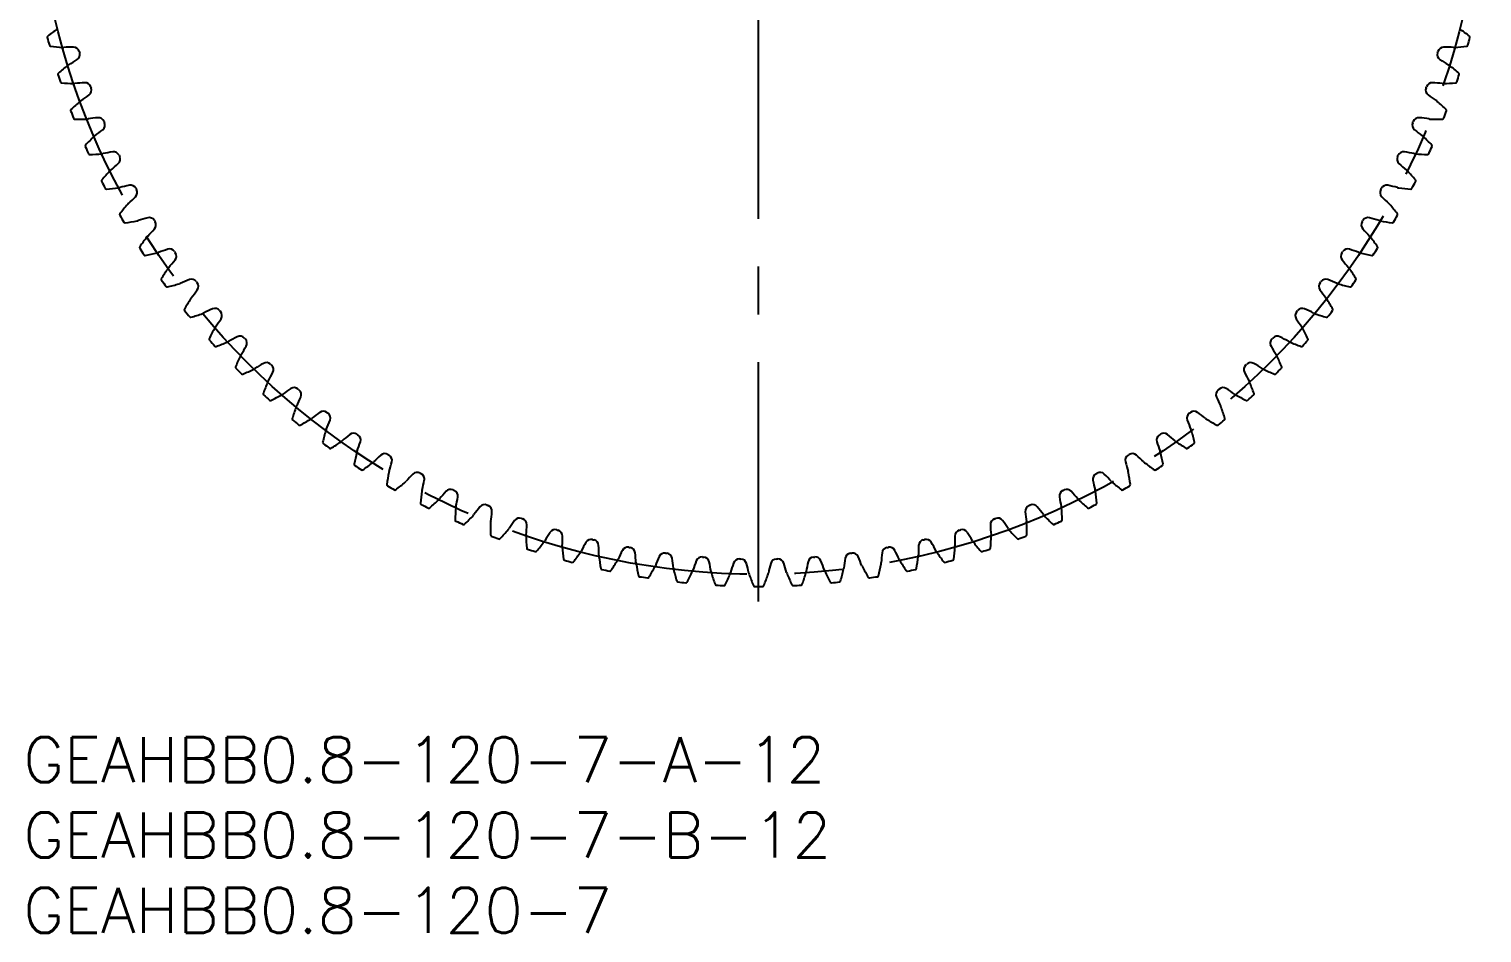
# Model space of a CAD drawing. Extents: x -1 to 168, y -13 to 123.
# Drawn here: x 0.4 to 96.8, y -13 to 47 of the extents above; entities that cross this region are included whole.
import ezdxf

# ---------------------------------------------------------------- set-up
doc = ezdxf.new("R2010")
doc.units = 0
doc.header["$LTSCALE"] = 0.5
doc.linetypes.add('CENTER', pattern=[50.8, 31.75, -6.35, 6.35, -6.35])
for name, color, linetype in [('MSM_CENTER', 1, 'CENTER'), ('MSM_CONTINUOUS', 7, 'CONTINUOUS'), ('MSM_PART_NUMBER', 7, 'CONTINUOUS')]:
    doc.layers.add(name, color=color, linetype=linetype)
doc.styles.get("Standard").update_dxf_attribs({"font": 'txt.shx', "height": 3, "bigfont": 'bigfont.shx'})

# ---------------------------------------------------------------- blocks, each defined once
blk = doc.blocks.new('*U4')
at = {"layer": 'MSM_PART_NUMBER'}
blk.add_text('GEAHBB0.8-120-7-A-12', height=3, dxfattribs=at).set_placement((0, -3))
blk = doc.blocks.new('*U5')
at = {"layer": 'MSM_PART_NUMBER'}
blk.add_text('GEAHBB0.8-120-7-B-12', height=3, dxfattribs=at).set_placement((0, -8))
blk = doc.blocks.new('*U6')
at = {"layer": 'MSM_PART_NUMBER'}
blk.add_text('GEAHBB0.8-120-7', height=3, dxfattribs=at).set_placement((0, -13))

msp = doc.modelspace()

# ---------------------------------------------------------------- linework, layer by layer
at = {"layer": 'MSM_CENTER'}
msp.add_line((48.8, 9), (48.8, 108.6), dxfattribs=at)
msp.add_circle((48.8, 58.8), 48, dxfattribs=at)
at = {"layer": 'MSM_CONTINUOUS'}
for centre, radius, start, end in [((1.671, 46.45), 0.08, 127.33009, 194.68468), ((48.8, 58.8), 48.8, 194.68468, 195.31532), ((10.719, 34.586), 15, 124.25, 127.33009), ((86.881, 34.586), 15, 52.66991, 55.75), ((48.8, 58.8), 48.8, 344.68468, 345.31532), ((95.929, 46.45), 0.08, 345.3158, 52.66991), ((1.81, 45.932), 0.08, 195.31532, 262.66991), ((3.714, 60.73), 15, 262.66991, 265.75), ((2.651, 46.435), 0.666, 265.74993, 272.7534), ((3.26, 33.784), 12, 89.61213, 92.75347), ((3.338, 45.383), 0.4, 16.44235, 89.61215), ((3.366, 45.292), 0.4, 303.38789, 16.55762), ((48.8, 58.8), 47, 196.44238, 196.55762), ((94.234, 45.292), 0.4, 163.44233, 236.61215), ((48.8, 58.8), 47, 343.44238, 343.55762), ((94.262, 45.383), 0.4, 90.38788, 163.55762), ((94.34, 33.784), 12, 87.24653, 90.38787), ((94.949, 46.435), 0.666, 267.2466, 274.25007), ((93.886, 60.73), 15, 274.25, 277.33009), ((95.79, 45.932), 0.08, 277.33009, 344.68468), ((12.038, 32.626), 15, 127.25, 130.33009), ((3.362, 44.036), 0.666, 120.2466, 127.25007), ((-3.018, 54.978), 12, 300.24653, 303.38787), ((100.618, 54.978), 12, 236.61213, 239.75347), ((94.238, 44.036), 0.666, 52.74993, 59.7534), ((85.562, 32.626), 15, 49.66991, 52.75), ((2.382, 44), 0.08, 130.33009, 197.68468), ((48.8, 58.8), 48.8, 197.68468, 198.31532), ((2.548, 43.49), 0.08, 198.31532, 265.66991), ((3.675, 58.367), 15, 265.66991, 268.75), ((4.632, 31.435), 12, 92.61213, 95.75347), ((4.103, 43.022), 0.4, 19.44241, 92.61215), ((93.497, 43.022), 0.4, 87.38788, 160.55772), ((92.968, 31.435), 12, 84.24653, 87.38787), ((93.925, 58.367), 15, 271.25, 274.33009), ((95.052, 43.49), 0.08, 274.33009, 341.68468), ((48.8, 58.8), 48.8, 341.68468, 342.31532), ((95.218, 44), 0.08, 342.3158, 49.66991), ((3.362, 44.036), 0.666, 268.74993, 275.7534), ((-2.747, 52.271), 12, 303.24653, 306.38787), ((4.135, 42.933), 0.4, 306.38789, 19.55762), ((48.8, 58.8), 47, 199.44238, 199.55762), ((93.465, 42.933), 0.4, 160.44233, 233.61215), ((48.8, 58.8), 47, 340.44238, 340.55762), ((100.347, 52.271), 12, 233.61213, 236.75347), ((94.238, 44.036), 0.666, 264.2466, 271.25007), ((3.221, 41.591), 0.08, 133.33009, 200.68468), ((48.8, 58.8), 48.8, 200.68468, 201.31532), ((13.459, 30.738), 15, 130.25, 133.33009), ((4.197, 41.678), 0.666, 123.2466, 130.25007), ((93.403, 41.678), 0.666, 49.74993, 56.7534), ((84.141, 30.738), 15, 46.66991, 49.75), ((48.8, 58.8), 48.8, 338.68468, 339.31532), ((94.379, 41.591), 0.08, 339.3158, 46.66991), ((3.413, 41.09), 0.08, 201.3158, 268.66991), ((3.759, 56.006), 15, 268.66991, 271.75), ((4.197, 41.678), 0.666, 271.74993, 278.7534), ((6.124, 29.16), 12, 95.61213, 98.75347), ((4.99, 40.705), 0.4, 22.44242, 95.61215), ((5.026, 40.617), 0.4, 309.38789, 22.55762), ((48.8, 58.8), 47, 202.44238, 202.55762), ((92.574, 40.617), 0.4, 157.44233, 230.61215), ((48.8, 58.8), 47, 337.44238, 337.55762), ((92.61, 40.705), 0.4, 84.38788, 157.55762), ((91.476, 29.16), 12, 81.24653, 84.38787), ((93.403, 41.678), 0.666, 261.2466, 268.25007), ((93.841, 56.006), 15, 268.25, 271.33009), ((94.187, 41.09), 0.08, 271.33009, 338.68468), ((14.976, 28.927), 15, 133.25, 136.33009), ((5.154, 39.368), 0.666, 126.2466, 133.25007), ((-2.335, 49.582), 12, 306.24653, 309.38787), ((99.935, 49.582), 12, 230.61213, 233.75347), ((92.446, 39.368), 0.666, 46.74993, 53.7534), ((82.624, 28.927), 15, 43.66991, 46.75), ((4.184, 39.229), 0.08, 136.33009, 203.68468), ((48.8, 58.8), 48.8, 203.68468, 204.31532), ((4.402, 38.739), 0.08, 204.3158, 271.66991), ((3.967, 53.653), 15, 271.66991, 274.75), ((5.154, 39.368), 0.666, 274.74993, 281.7534), ((7.734, 26.968), 12, 98.61213, 101.75347), ((5.997, 38.437), 0.4, 25.44241, 98.61213), ((48.8, 58.8), 47, 205.44238, 205.55762), ((48.8, 58.8), 47, 334.44238, 334.55762), ((91.603, 38.437), 0.4, 81.38788, 154.55762), ((89.866, 26.968), 12, 78.24653, 81.38787), ((92.446, 39.368), 0.666, 258.2466, 265.25007), ((93.633, 53.653), 15, 265.25, 268.33009), ((93.198, 38.739), 0.08, 268.33009, 335.68468), ((48.8, 58.8), 48.8, 335.68468, 336.31532), ((93.416, 39.229), 0.08, 336.31532, 43.66991), ((6.231, 37.11), 0.666, 129.2466, 136.25007), ((-1.782, 46.918), 12, 309.24653, 312.38787), ((6.038, 38.351), 0.4, 312.38786, 25.55762), ((91.562, 38.351), 0.4, 154.44233, 227.61213), ((99.382, 46.918), 12, 227.61213, 230.75347), ((91.369, 37.11), 0.666, 43.74993, 50.7534), ((5.269, 36.921), 0.08, 139.33009, 206.68468), ((48.8, 58.8), 48.8, 206.68468, 207.31532), ((16.586, 27.197), 15, 136.25, 139.33009), ((81.014, 27.197), 15, 40.66991, 43.75), ((48.8, 58.8), 48.8, 332.68468, 333.31532), ((92.331, 36.921), 0.08, 333.3158, 40.66991), ((5.513, 36.443), 0.08, 207.3158, 274.66991), ((4.298, 51.313), 15, 274.66991, 277.75), ((6.231, 37.11), 0.666, 277.74993, 284.7534), ((9.456, 24.862), 12, 101.61213, 104.75347), ((-1.091, 44.288), 12, 312.24653, 315.38787), ((7.121, 36.225), 0.4, 28.44241, 101.61213), ((7.167, 36.141), 0.4, 315.38786, 28.55762), ((48.8, 58.8), 47, 208.44238, 208.55762), ((90.433, 36.141), 0.4, 151.44233, 224.61215), ((48.8, 58.8), 47, 331.44238, 331.55762), ((90.479, 36.225), 0.4, 78.38787, 151.55762), ((98.691, 44.288), 12, 224.61213, 227.75347), ((88.144, 24.862), 12, 75.24653, 78.38787), ((91.369, 37.11), 0.666, 255.2466, 262.25007), ((93.302, 51.313), 15, 262.25, 265.33009), ((92.087, 36.443), 0.08, 265.33009, 332.68468), ((6.474, 34.673), 0.08, 142.33009, 209.68468), ((18.284, 25.555), 15, 139.25, 142.33009), ((7.424, 34.912), 0.666, 132.2466, 139.25007), ((90.176, 34.912), 0.666, 40.74993, 47.7534), ((79.316, 25.555), 15, 37.66991, 40.75), ((91.126, 34.673), 0.08, 330.3158, 37.66991), ((48.8, 58.8), 48.8, 209.68468, 210.31532), ((6.742, 34.208), 0.08, 210.3158, 277.66991), ((4.751, 48.995), 15, 277.66991, 280.75), ((7.424, 34.912), 0.666, 280.74993, 287.7534), ((11.286, 22.849), 12, 104.61213, 107.75347), ((8.36, 34.074), 0.4, 31.44234, 104.61215), ((48.8, 58.8), 47, 211.44238, 211.55762), ((8.41, 33.993), 0.4, 318.38786, 31.55762), ((89.19, 33.993), 0.4, 148.44233, 221.61215), ((48.8, 58.8), 47, 328.44238, 328.55762), ((89.24, 34.074), 0.4, 75.38787, 148.55762), ((86.314, 22.849), 12, 72.24653, 75.38787), ((90.176, 34.912), 0.666, 252.2466, 259.25007), ((92.849, 48.995), 15, 259.25, 262.33009), ((90.858, 34.208), 0.08, 262.33009, 329.68468), ((48.8, 58.8), 48.8, 329.68468, 330.31532), ((20.065, 24.003), 15, 142.25, 145.33009), ((8.731, 32.779), 0.666, 135.2466, 142.25007), ((-0.263, 41.696), 12, 315.24653, 318.38787), ((97.863, 41.696), 12, 221.61213, 224.75347), ((88.869, 32.779), 0.666, 37.74993, 44.7534), ((77.535, 24.003), 15, 34.66991, 37.75), ((7.795, 32.49), 0.08, 145.33009, 212.68468), ((48.8, 58.8), 48.8, 212.68468, 213.31532), ((8.087, 32.041), 0.08, 213.3158, 280.66991), ((5.324, 46.703), 15, 280.66991, 283.75), ((8.731, 32.779), 0.666, 283.74993, 290.7534), ((13.219, 20.935), 12, 107.61213, 110.75347), ((9.709, 31.992), 0.4, 34.44234, 107.61215), ((48.8, 58.8), 47, 214.44238, 214.55762), ((9.763, 31.913), 0.4, 321.38786, 34.55772), ((87.837, 31.913), 0.4, 145.44233, 218.61215), ((48.8, 58.8), 47, 325.44238, 325.55762), ((87.891, 31.992), 0.4, 72.38787, 145.55762), ((84.381, 20.935), 12, 69.24653, 72.38787), ((88.869, 32.779), 0.666, 249.2466, 256.25007), ((92.276, 46.703), 15, 256.25, 259.33009), ((89.513, 32.041), 0.08, 259.33009, 326.68468), ((48.8, 58.8), 48.8, 326.68468, 327.31532), ((89.805, 32.49), 0.08, 327.31532, 34.66991), ((21.926, 22.547), 15, 145.25, 148.33009), ((10.148, 30.718), 0.666, 138.2466, 145.25007), ((0.699, 39.152), 12, 318.24653, 321.38787), ((96.901, 39.152), 12, 218.61213, 221.75347), ((87.452, 30.718), 0.666, 34.74993, 41.7534), ((75.674, 22.547), 15, 31.66991, 34.75), ((9.228, 30.38), 0.08, 148.33009, 215.68468), ((48.8, 58.8), 48.8, 215.68468, 216.31532), ((9.543, 29.947), 0.08, 216.3158, 283.66991), ((6.017, 44.444), 15, 283.66991, 286.75), ((10.148, 30.718), 0.666, 286.74993, 293.7534), ((15.25, 19.125), 12, 110.61213, 113.75347), ((11.166, 29.983), 0.4, 37.44234, 110.61215), ((48.8, 58.8), 47, 217.44238, 217.55762), ((11.224, 29.907), 0.4, 324.38789, 37.55772), ((86.376, 29.907), 0.4, 142.44233, 215.61213), ((48.8, 58.8), 47, 322.44238, 322.55762), ((86.434, 29.983), 0.4, 69.38788, 142.55762), ((82.35, 19.125), 12, 66.24653, 69.38787), ((87.452, 30.718), 0.666, 246.2466, 253.25007), ((91.583, 44.444), 15, 253.25, 256.33009), ((88.057, 29.947), 0.08, 256.33009, 323.68468), ((48.8, 58.8), 48.8, 323.68468, 324.31532), ((88.372, 30.38), 0.08, 324.31532, 31.66991), ((23.86, 21.19), 15, 148.25, 151.33009), ((11.671, 28.733), 0.666, 141.2466, 148.25007), ((1.794, 36.662), 12, 321.24653, 324.38787), ((95.806, 36.662), 12, 215.61213, 218.75347), ((85.929, 28.733), 0.666, 31.74993, 38.7534), ((73.74, 21.19), 15, 28.66991, 31.75), ((10.769, 28.348), 0.08, 151.33009, 218.68468), ((48.8, 58.8), 48.8, 218.68468, 219.31532), ((6.827, 42.225), 15, 286.66991, 289.75), ((11.671, 28.733), 0.666, 289.74993, 296.7534), ((17.372, 17.424), 12, 113.61213, 116.75347), ((12.726, 28.052), 0.4, 40.44242, 113.61215), ((48.8, 58.8), 47, 220.44238, 220.55762), ((12.788, 27.98), 0.4, 327.38789, 40.55772), ((84.812, 27.98), 0.4, 139.44233, 212.61215), ((48.8, 58.8), 47, 319.44238, 319.55762), ((84.874, 28.052), 0.4, 66.38788, 139.55762), ((80.228, 17.424), 12, 63.24653, 66.38787), ((85.929, 28.733), 0.666, 243.2466, 250.25007), ((90.773, 42.225), 15, 250.25, 253.33009), ((48.8, 58.8), 48.8, 320.68468, 321.31532), ((86.831, 28.348), 0.08, 321.3158, 28.66991), ((11.107, 27.932), 0.08, 219.3158, 286.66991), ((25.863, 19.937), 15, 151.25, 154.33009), ((13.295, 26.831), 0.666, 144.2466, 151.25007), ((3.017, 34.232), 12, 324.24653, 327.38787), ((94.583, 34.232), 12, 212.61213, 215.75347), ((84.305, 26.831), 0.666, 28.74993, 35.7534), ((71.737, 19.937), 15, 25.66991, 28.75), ((86.493, 27.932), 0.08, 253.33009, 320.68468), ((12.415, 26.4), 0.08, 154.33009, 221.68468), ((48.8, 58.8), 48.8, 221.68468, 222.31532), ((7.752, 40.051), 15, 289.66991, 292.75), ((13.295, 26.831), 0.666, 292.74993, 299.7534), ((19.581, 15.835), 12, 116.61213, 119.75347), ((14.384, 26.207), 0.4, 43.44242, 116.61213), ((48.8, 58.8), 47, 223.44238, 223.55762), ((14.45, 26.137), 0.4, 330.38786, 43.55772), ((83.15, 26.137), 0.4, 136.44233, 209.61215), ((48.8, 58.8), 47, 316.44238, 316.55762), ((83.216, 26.207), 0.4, 63.38788, 136.55762), ((78.019, 15.835), 12, 60.24653, 63.38787), ((84.305, 26.831), 0.666, 240.2466, 247.25007), ((89.848, 40.051), 15, 247.25, 250.33009), ((48.8, 58.8), 48.8, 317.68468, 318.31532), ((85.185, 26.4), 0.08, 318.31532, 25.66991), ((12.774, 26.001), 0.08, 222.31532, 289.66991), ((27.928, 18.789), 15, 154.25, 157.33009), ((15.017, 25.017), 0.666, 147.2466, 154.25007), ((4.365, 31.869), 12, 327.24653, 330.38787), ((93.235, 31.869), 12, 209.61213, 212.75347), ((82.583, 25.017), 0.666, 25.74993, 32.7534), ((69.672, 18.789), 15, 22.66991, 25.75), ((84.826, 26.001), 0.08, 250.33009, 317.68468), ((14.161, 24.54), 0.08, 157.33009, 224.68468), ((48.8, 58.8), 48.8, 224.68468, 225.31532), ((14.54, 24.161), 0.08, 225.3158, 292.66991), ((8.789, 37.928), 15, 292.66991, 295.75), ((15.017, 25.017), 0.666, 295.74993, 302.7534), ((21.869, 14.365), 12, 119.61213, 122.75347), ((16.137, 24.45), 0.4, 46.44234, 119.61215), ((5.835, 29.581), 12, 330.24653, 333.38787), ((48.8, 58.8), 47, 226.44238, 226.55762), ((16.207, 24.384), 0.4, 333.38789, 46.55772), ((81.393, 24.384), 0.4, 133.44233, 206.61213), ((91.765, 29.581), 12, 206.61213, 209.75347), ((48.8, 58.8), 47, 313.44238, 313.55762), ((81.463, 24.45), 0.4, 60.38787, 133.55762), ((75.731, 14.365), 12, 57.24653, 60.38787), ((82.583, 25.017), 0.666, 237.2466, 244.25007), ((88.811, 37.928), 15, 244.25, 247.33009), ((83.06, 24.161), 0.08, 247.33009, 314.68468), ((48.8, 58.8), 48.8, 314.68468, 315.31532), ((83.439, 24.54), 0.08, 315.31532, 22.66991), ((30.051, 17.752), 15, 157.25, 160.33009), ((16.831, 23.295), 0.666, 150.2466, 157.25007), ((17.98, 22.788), 0.4, 49.44242, 122.61215), ((79.62, 22.788), 0.4, 57.38788, 130.55762), ((80.769, 23.295), 0.666, 22.74993, 29.7534), ((67.549, 17.752), 15, 19.66991, 22.75), ((16.001, 22.774), 0.08, 160.33009, 227.68468), ((48.8, 58.8), 48.8, 227.68468, 228.31532), ((16.4, 22.415), 0.08, 228.31532, 295.66991), ((9.937, 35.863), 15, 295.66991, 298.75), ((16.831, 23.295), 0.666, 298.74993, 305.7534), ((24.232, 13.017), 12, 122.61213, 125.75347), ((7.424, 27.372), 12, 333.24653, 336.38787), ((48.8, 58.8), 47, 229.44238, 229.55762), ((18.052, 22.726), 0.4, 336.38788, 49.55772), ((79.548, 22.726), 0.4, 130.44233, 203.61215), ((90.176, 27.372), 12, 203.61213, 206.75347), ((48.8, 58.8), 47, 310.44238, 310.55762), ((73.368, 13.017), 12, 54.24653, 57.38787), ((80.769, 23.295), 0.666, 234.2466, 241.25007), ((87.663, 35.863), 15, 241.25, 244.33009), ((81.2, 22.415), 0.08, 244.33009, 311.68468), ((48.8, 58.8), 48.8, 311.68468, 312.31532), ((81.599, 22.774), 0.08, 312.31532, 19.66991), ((32.225, 16.827), 15, 160.25, 163.33009), ((18.733, 21.671), 0.666, 153.2466, 160.25007), ((26.662, 11.794), 12, 125.61213, 128.75347), ((19.907, 21.224), 0.4, 52.44234, 125.61215), ((48.8, 58.8), 47, 232.44238, 232.55762), ((19.983, 21.166), 0.4, 339.38788, 52.55762), ((77.617, 21.166), 0.4, 127.44233, 200.61213), ((48.8, 58.8), 47, 307.44238, 307.55762), ((77.693, 21.224), 0.4, 54.38786, 127.55762), ((70.938, 11.794), 12, 51.24653, 54.38787), ((78.867, 21.671), 0.666, 19.74993, 26.7534), ((65.375, 16.827), 15, 16.66991, 19.75), ((17.932, 21.107), 0.08, 163.33009, 230.68468), ((48.8, 58.8), 48.8, 230.68468, 231.31532), ((18.348, 20.769), 0.08, 231.31532, 298.66991), ((11.19, 33.86), 15, 298.66991, 301.75), ((18.733, 21.671), 0.666, 301.74993, 308.7534), ((34.444, 16.017), 15, 163.25, 166.33009), ((20.718, 20.148), 0.666, 156.2466, 163.25007), ((9.125, 25.25), 12, 336.24653, 339.38787), ((88.475, 25.25), 12, 200.61213, 203.75347), ((76.882, 20.148), 0.666, 16.74993, 23.7534), ((63.156, 16.017), 15, 13.66991, 16.75), ((78.867, 21.671), 0.666, 231.2466, 238.25007), ((86.41, 33.86), 15, 238.25, 241.33009), ((79.252, 20.769), 0.08, 241.33009, 308.68468), ((48.8, 58.8), 48.8, 308.68468, 309.31532), ((79.668, 21.107), 0.08, 309.3158, 16.66991), ((19.947, 19.543), 0.08, 166.33009, 233.68468), ((48.8, 58.8), 48.8, 233.68468, 234.31532), ((12.547, 31.926), 15, 301.66991, 304.75), ((20.718, 20.148), 0.666, 304.74993, 311.7534), ((29.152, 10.699), 12, 128.61213, 131.75347), ((21.913, 19.763), 0.4, 55.44234, 128.61215), ((48.8, 58.8), 47, 235.44238, 235.55762), ((10.935, 23.219), 12, 339.24653, 342.38787), ((21.992, 19.709), 0.4, 342.38788, 55.55762), ((75.608, 19.709), 0.4, 124.44233, 197.61213), ((86.665, 23.219), 12, 197.61213, 200.75347), ((48.8, 58.8), 47, 304.44238, 304.55762), ((75.687, 19.763), 0.4, 51.38786, 124.55762), ((68.448, 10.699), 12, 48.24653, 51.38787), ((76.882, 20.148), 0.666, 228.2466, 235.25007), ((85.053, 31.926), 15, 235.25, 238.33009), ((48.8, 58.8), 48.8, 305.68468, 306.31532), ((77.653, 19.543), 0.08, 306.31532, 13.66991), ((20.38, 19.228), 0.08, 234.31532, 301.66991), ((36.703, 15.324), 15, 166.25, 169.33009), ((22.779, 18.731), 0.666, 159.2466, 166.25007), ((31.696, 9.737), 12, 131.61213, 134.75347), ((23.993, 18.41), 0.4, 58.44234, 131.61213), ((48.8, 58.8), 47, 238.44238, 238.55762), ((24.074, 18.36), 0.4, 345.38786, 58.55762), ((73.526, 18.36), 0.4, 121.44233, 194.61213), ((48.8, 58.8), 47, 301.44238, 301.55762), ((73.607, 18.41), 0.4, 48.38786, 121.55762), ((65.904, 9.737), 12, 45.24653, 48.38787), ((74.821, 18.731), 0.666, 13.74993, 20.7534), ((60.897, 15.324), 15, 10.66991, 13.75), ((77.22, 19.228), 0.08, 238.33009, 305.68468), ((22.041, 18.087), 0.08, 169.33009, 236.68468), ((48.8, 58.8), 48.8, 236.68468, 237.31532), ((22.49, 17.795), 0.08, 237.31532, 304.66991), ((14.003, 30.065), 15, 304.66991, 307.75), ((22.779, 18.731), 0.666, 307.74993, 314.7534), ((38.995, 14.751), 15, 169.25, 172.33009), ((24.912, 17.424), 0.666, 162.2466, 169.25007), ((12.849, 21.286), 12, 342.24653, 345.38787), ((34.288, 8.909), 12, 134.61213, 137.75347), ((26.141, 17.167), 0.4, 61.44234, 134.61213), ((48.8, 58.8), 47, 241.44238, 241.55762), ((26.225, 17.121), 0.4, 348.38788, 61.55762), ((71.375, 17.121), 0.4, 118.44233, 191.61213), ((48.8, 58.8), 47, 298.44238, 298.55762), ((71.459, 17.167), 0.4, 45.38786, 118.55762), ((63.312, 8.909), 12, 42.24653, 45.38787), ((84.751, 21.286), 12, 194.61213, 197.75347), ((72.688, 17.424), 0.666, 10.74993, 17.7534), ((58.605, 14.751), 15, 7.66991, 10.75), ((74.821, 18.731), 0.666, 225.2466, 232.25007), ((83.597, 30.065), 15, 232.25, 235.33009), ((75.11, 17.795), 0.08, 235.33009, 302.68468), ((48.8, 58.8), 48.8, 302.68468, 303.31532), ((75.559, 18.087), 0.08, 303.3158, 10.66991), ((24.208, 16.742), 0.08, 172.33009, 239.68468), ((48.8, 58.8), 48.8, 239.68468, 240.31532), ((24.673, 16.474), 0.08, 240.3158, 307.66991), ((15.555, 28.284), 15, 307.66991, 310.75), ((24.912, 17.424), 0.666, 310.74993, 317.7534), ((27.11, 16.231), 0.666, 165.2466, 172.25007), ((14.862, 19.456), 12, 345.24653, 348.38787), ((28.351, 16.038), 0.4, 64.44234, 137.61213), ((48.8, 58.8), 47, 244.44238, 244.55762), ((48.8, 58.8), 47, 295.44238, 295.55762), ((69.249, 16.038), 0.4, 42.38786, 115.55762), ((82.738, 19.456), 12, 191.61213, 194.75347), ((70.49, 16.231), 0.666, 7.74993, 14.7534), ((72.688, 17.424), 0.666, 222.2466, 229.25007), ((82.045, 28.284), 15, 229.25, 232.33009), ((72.927, 16.474), 0.08, 232.33009, 299.68468), ((48.8, 58.8), 48.8, 299.68468, 300.31532), ((73.392, 16.742), 0.08, 300.3158, 7.66991), ((41.313, 14.298), 15, 172.25, 175.33009), ((26.443, 15.513), 0.08, 175.33009, 242.68468), ((48.8, 58.8), 48.8, 242.68468, 243.31532), ((17.197, 26.586), 15, 310.66991, 313.75), ((27.11, 16.231), 0.666, 313.74993, 320.7534), ((36.918, 8.218), 12, 137.61213, 140.75347), ((28.437, 15.997), 0.4, 351.38786, 64.55762), ((16.968, 17.734), 12, 348.24653, 351.38787), ((30.617, 15.026), 0.4, 67.44234, 140.61215), ((66.983, 15.026), 0.4, 39.38787, 112.55762), ((69.163, 15.997), 0.4, 115.44233, 188.61213), ((80.632, 17.734), 12, 188.61213, 191.75347), ((60.682, 8.218), 12, 39.24653, 42.38787), ((70.49, 16.231), 0.666, 219.2466, 226.25007), ((80.403, 26.586), 15, 226.25, 229.33009), ((48.8, 58.8), 48.8, 296.68468, 297.31532), ((56.287, 14.298), 15, 4.66991, 7.75), ((71.157, 15.513), 0.08, 297.3158, 4.66991), ((26.921, 15.269), 0.08, 243.3158, 310.66991), ((43.653, 13.967), 15, 175.25, 178.33009), ((29.368, 15.154), 0.666, 168.2466, 175.25007), ((18.927, 24.976), 15, 313.66991, 316.75), ((29.368, 15.154), 0.666, 316.74993, 323.7534), ((39.582, 7.665), 12, 140.61213, 143.75347), ((48.8, 58.8), 47, 247.44238, 247.55762), ((30.705, 14.99), 0.4, 354.38786, 67.55762), ((19.16, 16.124), 12, 351.24653, 354.38787), ((32.933, 14.135), 0.4, 70.44234, 143.61213), ((48.8, 58.8), 47, 250.44238, 250.55762), ((33.022, 14.103), 0.4, 357.38786, 70.55772), ((64.578, 14.103), 0.4, 109.44233, 182.61213), ((48.8, 58.8), 47, 289.44238, 289.55762), ((64.667, 14.135), 0.4, 36.38786, 109.55762), ((66.895, 14.99), 0.4, 112.44233, 185.61215), ((78.44, 16.124), 12, 185.61213, 188.75347), ((48.8, 58.8), 47, 292.44238, 292.55762), ((58.018, 7.665), 12, 36.24653, 39.38787), ((68.232, 15.154), 0.666, 216.2466, 223.25007), ((78.673, 24.976), 15, 223.25, 226.33009), ((68.232, 15.154), 0.666, 4.74993, 11.7534), ((53.947, 13.967), 15, 1.66991, 4.75), ((70.679, 15.269), 0.08, 229.33009, 296.68468), ((28.739, 14.402), 0.08, 178.33009, 245.68468), ((48.8, 58.8), 48.8, 245.68468, 246.31532), ((29.229, 14.184), 0.08, 246.3158, 313.66991), ((46.006, 13.759), 15, 178.25, 181.33009), ((31.678, 14.197), 0.666, 171.2466, 178.25007), ((20.738, 23.459), 15, 316.66991, 319.75), ((31.678, 14.197), 0.666, 319.74993, 326.7534), ((42.271, 7.253), 12, 143.61213, 146.75347), ((21.435, 14.632), 12, 354.24653, 357.38787), ((44.978, 6.982), 12, 146.61213, 149.75347), ((35.292, 13.366), 0.4, 73.44234, 146.61213), ((48.8, 58.8), 47, 253.44238, 253.55762), ((35.383, 13.338), 0.4, 0.38786, 73.55762), ((62.217, 13.338), 0.4, 106.44233, 179.61215), ((48.8, 58.8), 47, 286.44238, 286.55762), ((62.308, 13.366), 0.4, 33.38787, 106.55762), ((52.622, 6.982), 12, 30.24653, 33.38787), ((76.165, 14.632), 12, 182.61213, 185.75347), ((55.329, 7.253), 12, 33.24653, 36.38787), ((65.922, 14.197), 0.666, 213.2466, 220.25007), ((76.862, 23.459), 15, 220.25, 223.33009), ((65.922, 14.197), 0.666, 1.74993, 8.7534), ((51.594, 13.759), 15, 358.66991, 1.75), ((68.371, 14.184), 0.08, 226.33009, 293.68468), ((48.8, 58.8), 48.8, 293.68468, 294.31532), ((68.861, 14.402), 0.08, 294.31532, 1.66991), ((31.09, 13.413), 0.08, 181.33009, 248.68468), ((48.8, 58.8), 48.8, 248.68468, 249.31532), ((31.591, 13.221), 0.08, 249.3158, 316.66991), ((34.036, 13.362), 0.666, 174.2466, 181.25007), ((48.367, 13.675), 15, 181.25, 184.33009), ((33.49, 12.548), 0.08, 184.33009, 251.68468), ((22.626, 22.038), 15, 319.66991, 322.75), ((34.036, 13.362), 0.666, 322.74993, 329.7534), ((36.435, 12.651), 0.666, 177.2466, 184.25007), ((23.784, 13.26), 12, 357.24653, 0.38787), ((50.73, 13.714), 15, 184.25, 187.33009), ((47.695, 6.853), 12, 149.61213, 152.75347), ((37.688, 12.721), 0.4, 76.44234, 149.61213), ((48.8, 58.8), 47, 256.44238, 256.55762), ((37.781, 12.699), 0.4, 3.38786, 76.55762), ((26.201, 12.013), 12, 0.24653, 3.38787), ((40.115, 12.202), 0.4, 79.44234, 152.61213), ((48.8, 58.8), 47, 259.44238, 259.55762), ((40.209, 12.185), 0.4, 6.38786, 79.55762), ((57.391, 12.185), 0.4, 100.44233, 173.61213), ((48.8, 58.8), 47, 280.44238, 280.55762), ((57.485, 12.202), 0.4, 27.38787, 100.55762), ((71.399, 12.013), 12, 176.61213, 179.75347), ((59.819, 12.699), 0.4, 103.44233, 176.61215), ((48.8, 58.8), 47, 283.44238, 283.55762), ((59.912, 12.721), 0.4, 30.38788, 103.55762), ((49.905, 6.853), 12, 27.24653, 30.38787), ((46.87, 13.714), 15, 352.66991, 355.75), ((73.816, 13.26), 12, 179.61213, 182.75347), ((61.165, 12.651), 0.666, 355.74993, 2.7534), ((63.564, 13.362), 0.666, 210.2466, 217.25007), ((74.974, 22.038), 15, 217.25, 220.33009), ((64.11, 12.548), 0.08, 288.31532, 355.66991), ((49.233, 13.675), 15, 355.66991, 358.75), ((63.564, 13.362), 0.666, 358.74993, 5.7534), ((66.009, 13.221), 0.08, 223.33009, 290.68468), ((48.8, 58.8), 48.8, 290.68468, 291.31532), ((66.51, 13.413), 0.08, 291.3158, 358.66991), ((48.8, 58.8), 48.8, 251.68468, 252.31532), ((34, 12.382), 0.08, 252.31532, 319.66991), ((35.932, 11.81), 0.08, 187.33009, 254.68468), ((48.8, 58.8), 48.8, 254.68468, 255.31532), ((36.45, 11.671), 0.08, 255.31532, 322.66991), ((24.586, 20.719), 15, 322.66991, 325.75), ((36.435, 12.651), 0.666, 325.74993, 332.7534), ((38.867, 12.068), 0.666, 180.2466, 187.25007), ((53.087, 13.877), 15, 187.25, 190.33009), ((26.612, 19.504), 15, 325.66991, 328.75), ((38.867, 12.068), 0.666, 328.74993, 335.7534), ((50.415, 6.866), 12, 152.61213, 155.75347), ((28.681, 10.894), 12, 3.24653, 6.38787), ((41.326, 11.612), 0.666, 183.2466, 190.25007), ((53.131, 7.022), 12, 155.61213, 158.75347), ((42.566, 11.812), 0.4, 82.44234, 155.61213), ((48.8, 58.8), 47, 262.44238, 262.55762), ((42.66, 11.799), 0.4, 9.38786, 82.55762), ((31.216, 9.907), 12, 6.24653, 9.38787), ((55.835, 7.32), 12, 158.61213, 161.75347), ((45.034, 11.55), 0.4, 85.44234, 158.61213), ((48.8, 58.8), 47, 265.44238, 265.55762), ((45.129, 11.542), 0.4, 12.38786, 85.55762), ((33.799, 9.054), 12, 9.24653, 12.38787), ((47.512, 11.418), 0.4, 88.44233, 161.61213), ((48.8, 58.8), 47, 268.44238, 268.55762), ((47.607, 11.415), 0.4, 15.38786, 88.55762), ((49.993, 11.415), 0.4, 91.44233, 164.61213), ((48.8, 58.8), 47, 271.44238, 271.55762), ((50.088, 11.418), 0.4, 18.38786, 91.55762), ((63.801, 9.054), 12, 167.61213, 170.75347), ((52.471, 11.542), 0.4, 94.44233, 167.61215), ((48.8, 58.8), 47, 274.44238, 274.55762), ((52.566, 11.55), 0.4, 21.38786, 94.55762), ((41.765, 7.32), 12, 18.24653, 21.38787), ((66.384, 9.907), 12, 170.61213, 173.75347), ((54.94, 11.799), 0.4, 97.44233, 170.61215), ((48.8, 58.8), 47, 277.44238, 277.55762), ((55.034, 11.812), 0.4, 24.38786, 97.55762), ((44.469, 7.022), 12, 21.24653, 24.38787), ((56.274, 11.612), 0.666, 349.74993, 356.7534), ((68.919, 10.894), 12, 173.61213, 176.75347), ((47.185, 6.866), 12, 24.24653, 27.38787), ((58.733, 12.068), 0.666, 204.2466, 211.25007), ((70.988, 19.504), 15, 211.25, 214.33009), ((44.513, 13.877), 15, 349.66991, 352.75), ((58.733, 12.068), 0.666, 352.74993, 359.7534), ((61.165, 12.651), 0.666, 207.2466, 214.25007), ((73.014, 20.719), 15, 214.25, 217.33009), ((61.15, 11.671), 0.08, 217.33009, 284.68468), ((48.8, 58.8), 48.8, 284.68468, 285.31532), ((61.668, 11.81), 0.08, 285.3158, 352.66991), ((63.6, 12.382), 0.08, 220.33009, 287.68468), ((48.8, 58.8), 48.8, 287.68468, 288.31532), ((38.408, 11.201), 0.08, 190.33009, 257.68468), ((48.8, 58.8), 48.8, 257.68468, 258.31532), ((38.933, 11.09), 0.08, 258.31532, 325.66991), ((55.432, 14.162), 15, 190.25, 193.33009), ((40.914, 10.722), 0.08, 193.33009, 260.68468), ((48.8, 58.8), 48.8, 260.68468, 261.31532), ((28.699, 18.397), 15, 328.66991, 331.75), ((41.326, 11.612), 0.666, 331.74993, 338.7534), ((43.806, 11.285), 0.666, 186.2466, 193.25007), ((57.759, 14.571), 15, 193.25, 196.33009), ((30.841, 17.4), 15, 331.66991, 334.75), ((43.806, 11.285), 0.666, 334.74993, 341.7534), ((46.3, 11.089), 0.666, 189.2466, 196.25007), ((60.061, 15.1), 15, 196.25, 199.33009), ((33.032, 16.517), 15, 334.66991, 337.75), ((46.3, 11.089), 0.666, 337.74993, 344.7534), ((58.519, 7.758), 12, 161.61213, 164.75347), ((36.423, 8.337), 12, 12.24653, 15.38787), ((48.8, 11.024), 0.666, 192.2466, 199.25007), ((62.333, 15.749), 15, 199.25, 202.33009), ((35.267, 15.749), 15, 337.66991, 340.75), ((48.8, 11.024), 0.666, 340.74993, 347.7534), ((61.177, 8.337), 12, 164.61213, 167.75347), ((39.081, 7.758), 12, 15.24653, 18.38787), ((51.3, 11.089), 0.666, 195.2466, 202.25007), ((64.568, 16.517), 15, 202.25, 205.33009), ((37.539, 15.1), 15, 340.66991, 343.75), ((51.3, 11.089), 0.666, 343.74993, 350.7534), ((53.794, 11.285), 0.666, 198.2466, 205.25007), ((66.759, 17.4), 15, 205.25, 208.33009), ((39.841, 14.571), 15, 343.66991, 346.75), ((53.794, 11.285), 0.666, 346.74993, 353.7534), ((56.274, 11.612), 0.666, 201.2466, 208.25007), ((68.901, 18.397), 15, 208.25, 211.33009), ((48.8, 58.8), 48.8, 278.68468, 279.31532), ((56.686, 10.722), 0.08, 279.31532, 346.66991), ((42.168, 14.162), 15, 346.66991, 349.75), ((58.667, 11.09), 0.08, 214.33009, 281.68468), ((48.8, 58.8), 48.8, 281.68468, 282.31532), ((59.192, 11.201), 0.08, 282.31532, 349.66991), ((41.443, 10.639), 0.08, 261.31532, 328.66991), ((43.441, 10.376), 0.08, 196.33009, 263.68468), ((48.8, 58.8), 48.8, 263.68468, 264.31532), ((43.974, 10.32), 0.08, 264.31532, 331.66991), ((45.982, 10.162), 0.08, 199.33009, 266.68468), ((48.8, 58.8), 48.8, 266.68468, 267.31532), ((46.518, 10.133), 0.08, 267.31532, 334.66991), ((48.532, 10.081), 0.08, 202.33009, 269.68468), ((48.8, 58.8), 48.8, 269.68468, 270.31532), ((49.068, 10.081), 0.08, 270.3158, 337.66991), ((51.082, 10.133), 0.08, 205.33009, 272.68468), ((48.8, 58.8), 48.8, 272.68468, 273.31532), ((51.618, 10.162), 0.08, 273.3158, 340.66991), ((53.626, 10.32), 0.08, 208.33009, 275.68468), ((48.8, 58.8), 48.8, 275.68468, 276.31532), ((54.159, 10.376), 0.08, 276.31532, 343.66991), ((56.157, 10.639), 0.08, 211.33009, 278.68468)]:
    msp.add_arc(centre, radius, start, end, dxfattribs=at)

# ---------------------------------------------------------------- block references
for name in ['*U4', '*U5', '*U6']:
    msp.add_blockref(name, (0, 0), dxfattribs=at)

doc.saveas('drawing.dxf')
